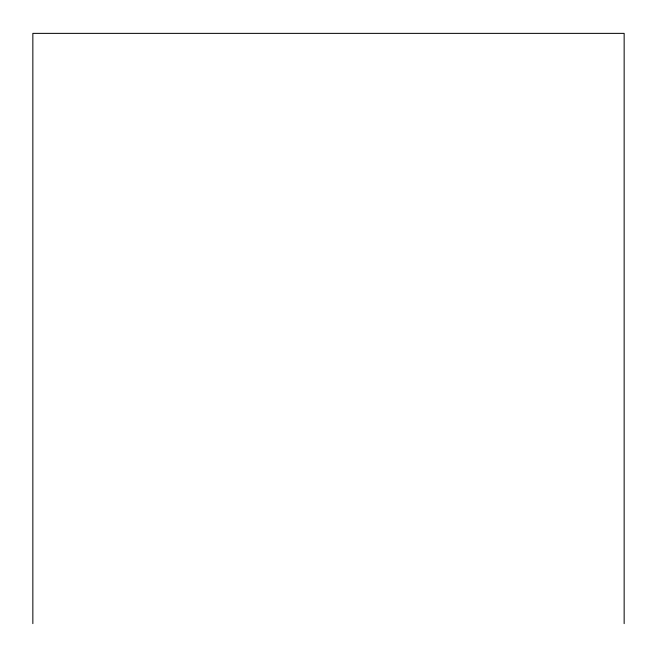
<?xml version="1.0" encoding="UTF-8"?>
<svg xmlns="http://www.w3.org/2000/svg" width="657" height="657" viewBox="0 0 657 657"><rect width="100%" height="100%" fill="white"/><g stroke="black" fill="none" stroke-linecap="round" stroke-linejoin="round"><path stroke-width="0.99" d="M624.15 623.633L624.15 33.367L32.85 33.367L32.85 623.633"/></g></svg>
